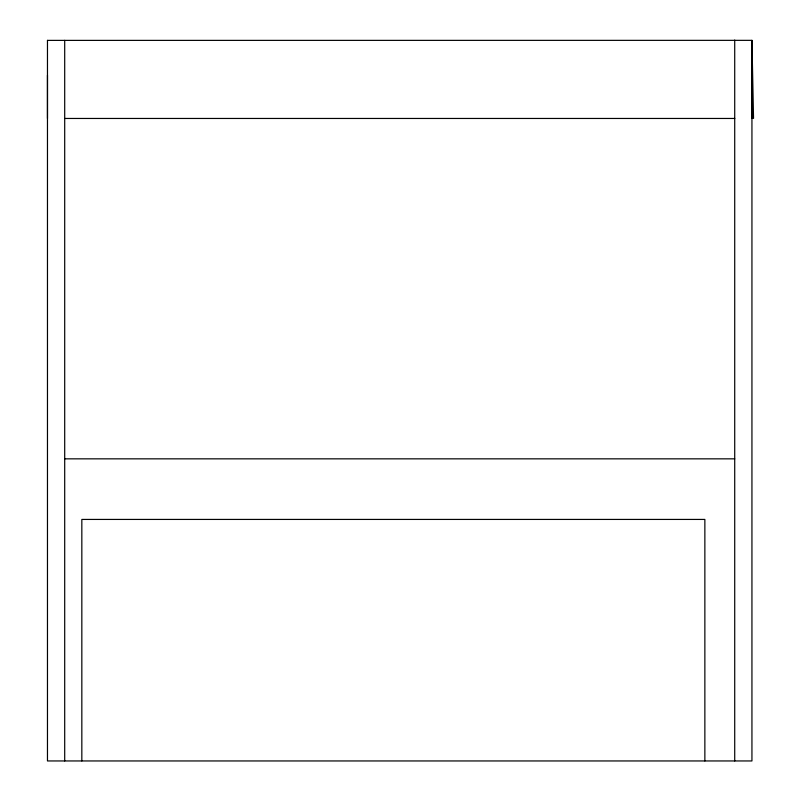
<?xml version="1.0" encoding="UTF-8"?>
<svg xmlns="http://www.w3.org/2000/svg" width="801" height="801" viewBox="0 0 801 801"><rect width="100%" height="100%" fill="white"/><g stroke="black" fill="none" stroke-linecap="round" stroke-linejoin="round"><path stroke-width="1.2" d="M47.469 118.458L47.469 75.254M47.469 40.39L751.939 40.35L751.809 118.458L751.939 75.214M751.809 118.458L751.939 56.891M64.971 118.458L734.787 118.458M64.701 458.843L734.717 458.843M753.531 118.458L751.939 40.35L751.939 760.95L47.469 760.95L47.469 40.35M734.717 40.05L734.717 760.95M704.86 760.95L704.86 519.428L81.832 519.428L81.832 760.95M64.701 40.35L64.701 760.95"/></g></svg>
